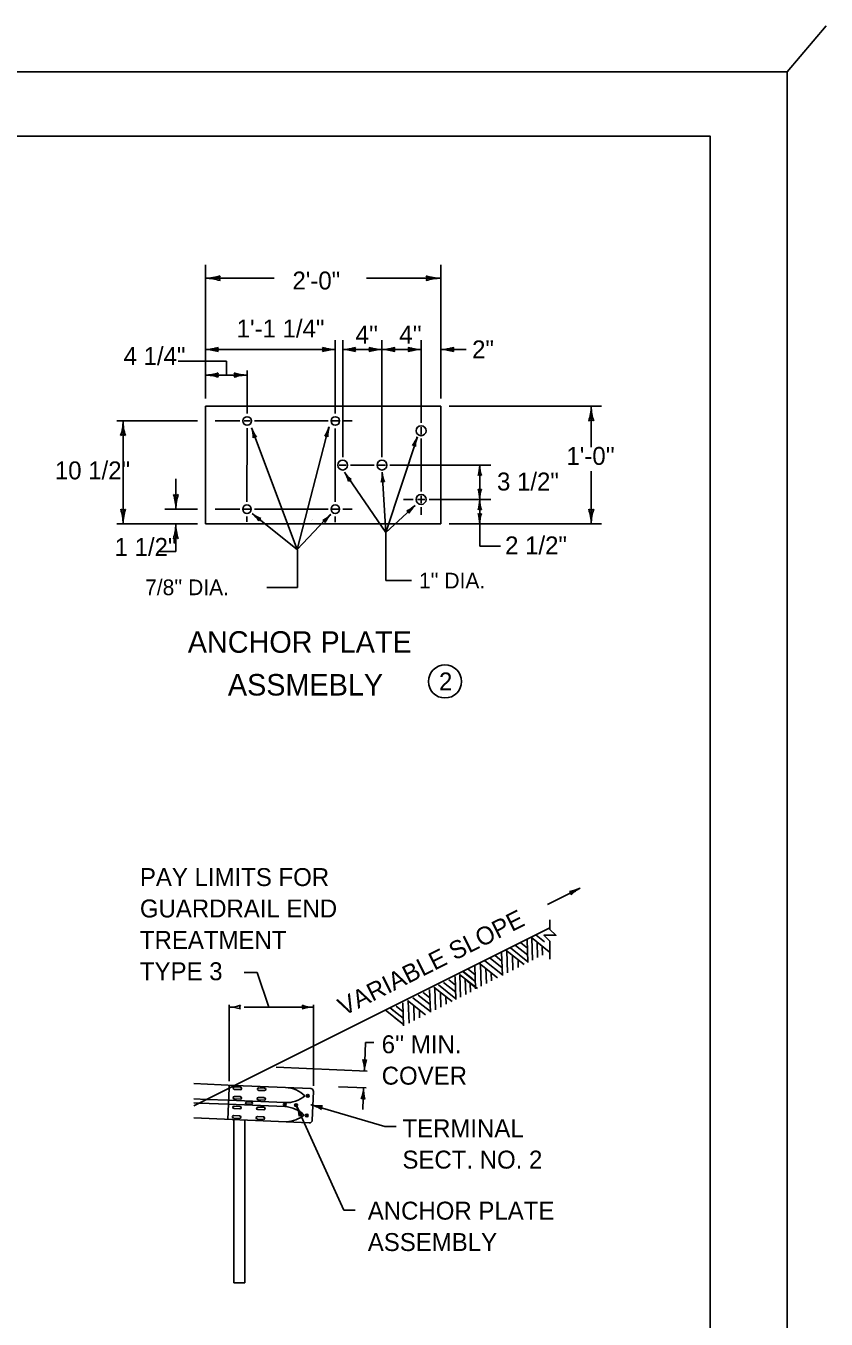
# Model space of a CAD drawing. Extents: x 999 to 1185, y 999 to 1356.
# Drawn here: x 1027.87 to 1036.79, y 1008.31 to 1022.73 of the extents above; entities that cross this region are included whole.
import ezdxf

# ---------------------------------------------------------------- set-up
doc = ezdxf.new("R2010")
doc.units = 0
for name, color, linetype in [('Level 1', 7, 'Continuous'), ('Level 10', 7, 'Continuous'), ('Level 11', 7, 'Continuous'), ('Level 14', 7, 'Continuous'), ('Level 2', 7, 'Continuous')]:
    doc.layers.add(name, color=color, linetype=linetype)

msp = doc.modelspace()

# ---------------------------------------------------------------- linework, layer by layer
at = {"layer": 'Level 1'}
for p, q in [((1029.871, 1019.918), (1030.639, 1019.918)), ((1031.669, 1019.918), (1032.496, 1019.918)), ((1031.402, 1019.123), (1032.277, 1019.123)), ((1031.883, 1017.082), (1032.209, 1017.385)), ((1034.051, 1013.118), (1033.685, 1012.935)), ((1033.713, 1012.675), (1029.743, 1010.69)), ((1033.463, 1012.448), (1033.388, 1012.508)), ((1033.468, 1012.289), (1033.459, 1012.545)), ((1033.706, 1012.409), (1033.506, 1012.568)), ((1033.52, 1012.315), (1033.511, 1012.562)), ((1033.651, 1012.519), (1033.558, 1012.594)), ((1033.576, 1012.343), (1033.57, 1012.517)), ((1033.18, 1012.231), (1033.048, 1012.337)), ((1033.176, 1012.305), (1033.103, 1012.365)), ((1033.183, 1012.145), (1033.174, 1012.401)), ((1033.424, 1012.267), (1033.223, 1012.425)), ((1033.24, 1012.174), (1033.232, 1012.417)), ((1033.468, 1012.297), (1033.274, 1012.451)), ((1033.299, 1012.204), (1033.294, 1012.369)), ((1033.466, 1012.37), (1033.33, 1012.479)), ((1033.631, 1012.371), (1033.627, 1012.471)), ((1032.878, 1012.152), (1032.802, 1012.213)), ((1032.883, 1011.994), (1032.874, 1012.249)), ((1033.129, 1012.118), (1032.928, 1012.276)), ((1032.945, 1012.025), (1032.937, 1012.269)), ((1033.183, 1012.152), (1032.988, 1012.307)), ((1033.004, 1012.055), (1032.999, 1012.221)), ((1033.36, 1012.234), (1033.357, 1012.32)), ((1030.305, 1012.178), (1030.448, 1012.178)), ((1030.448, 1012.178), (1030.578, 1011.791)), ((1032.663, 1011.959), (1032.527, 1012.067)), ((1032.66, 1012.036), (1032.585, 1012.097)), ((1032.665, 1011.877), (1032.657, 1012.133)), ((1032.904, 1011.997), (1032.703, 1012.156)), ((1032.717, 1011.903), (1032.708, 1012.151)), ((1032.88, 1012.078), (1032.745, 1012.184)), ((1032.848, 1012.108), (1032.755, 1012.182)), ((1032.774, 1011.932), (1032.767, 1012.105)), ((1032.882, 1012.01), (1032.787, 1012.084)), ((1032.828, 1011.959), (1032.824, 1012.06)), ((1033.063, 1012.084), (1033.059, 1012.172)), ((1032.377, 1011.82), (1032.245, 1011.925)), ((1032.374, 1011.894), (1032.3, 1011.953)), ((1032.38, 1011.734), (1032.372, 1011.989)), ((1032.622, 1011.855), (1032.42, 1012.014)), ((1032.437, 1011.762), (1032.43, 1012.005)), ((1032.665, 1011.885), (1032.471, 1012.039)), ((1032.497, 1011.792), (1032.491, 1011.958)), ((1032.557, 1011.823), (1032.554, 1011.908)), ((1030.136, 1010.967), (1030.136, 1011.818)), ((1030.136, 1011.217), (1030.136, 1011.809)), ((1030.302, 1011.791), (1031.019, 1011.791)), ((1031.076, 1010.914), (1031.076, 1011.815)), ((1032.024, 1011.709), (1031.931, 1011.784)), ((1032.077, 1011.667), (1031.942, 1011.773)), ((1032.075, 1011.74), (1031.999, 1011.801)), ((1032.08, 1011.582), (1032.072, 1011.838)), ((1032.326, 1011.706), (1032.125, 1011.865)), ((1032.142, 1011.614), (1032.134, 1011.858)), ((1032.38, 1011.741), (1032.185, 1011.895)), ((1032.201, 1011.643), (1032.196, 1011.809)), ((1032.26, 1011.673), (1032.257, 1011.761)), ((1032.079, 1011.599), (1031.879, 1011.758)), ((1032.079, 1011.598), (1031.984, 1011.673)), ((1031.644, 1011.08), (1031.657, 1011.397)), ((1031.657, 1011.397), (1031.751, 1011.397)), ((1030.662, 1011.121), (1031.675, 1011.078)), ((1030.2, 1010.919), (1029.743, 1010.938)), ((1030.136, 1010.921), (1030.135, 1010.886)), ((1030.197, 1010.902), (1030.262, 1010.899)), ((1031.355, 1010.904), (1031.663, 1010.891)), ((1029.743, 1010.769), (1029.888, 1010.763)), ((1030.135, 1010.886), (1030.12, 1010.54)), ((1030.129, 1010.753), (1030.758, 1010.727)), ((1030.195, 1010.873), (1030.261, 1010.871)), ((1030.195, 1010.767), (1030.261, 1010.764)), ((1030.197, 1010.795), (1030.262, 1010.793)), ((1030.461, 1010.756), (1030.526, 1010.753)), ((1030.462, 1010.784), (1030.527, 1010.782)), ((1030.465, 1010.862), (1030.531, 1010.86)), ((1030.466, 1010.891), (1030.532, 1010.888)), ((1031.076, 1010.851), (1031.063, 1010.531)), ((1031.626, 1010.648), (1031.636, 1010.892)), ((1029.743, 1010.724), (1029.805, 1010.721)), ((1030.127, 1010.708), (1030.756, 1010.682)), ((1030.191, 1010.66), (1030.256, 1010.657)), ((1030.192, 1010.688), (1030.257, 1010.685)), ((1030.331, 1010.71), (1030.386, 1010.708)), ((1030.332, 1010.734), (1030.387, 1010.731)), ((1030.456, 1010.649), (1030.522, 1010.646)), ((1030.457, 1010.677), (1030.523, 1010.674)), ((1029.743, 1010.556), (1031.029, 1010.502)), ((1030.187, 1010.553), (1030.252, 1010.551)), ((1030.187, 1010.537), (1030.187, 1008.717)), ((1030.188, 1010.582), (1030.253, 1010.579)), ((1030.312, 1010.532), (1030.312, 1008.717)), ((1030.452, 1010.542), (1030.517, 1010.54)), ((1030.453, 1010.571), (1030.518, 1010.568)), ((1031.998, 1010.461), (1031.873, 1010.461)), ((1031.54, 1009.528), (1031.415, 1009.528)), ((1030.187, 1008.717), (1030.312, 1008.717))]:
    msp.add_line(p, q, dxfattribs=at)
msp.add_lwpolyline([(1033.713, 1012.327), (1033.713, 1012.525), (1033.646, 1012.592), (1033.78, 1012.592), (1033.713, 1012.658), (1033.713, 1012.764)], dxfattribs=at)
for centre, radius in [((1032.543, 1015.422), 0.184), ((1031.012, 1010.803), 0.0156), ((1031.012, 1010.803), 0.00778), ((1030.757, 1010.704), 0.0156), ((1030.757, 1010.704), 0.00778), ((1030.882, 1010.699), 0.0156), ((1030.882, 1010.699), 0.00778), ((1031.002, 1010.584), 0.0156), ((1031.002, 1010.584), 0.00778)]:
    msp.add_circle(centre, radius, dxfattribs=at)
for centre, radius, start, end in [((1031.779, 1017.501), 0.77, 201.1423, 201.1545), ((1033.876, 1013.468), 0.391, 277.907, 296.5537), ((1033.918, 1013.052), 0.0313, 345.3344, 67.4511), ((1034.226, 1012.768), 0.391, 116.5598, 135.2286), ((1034.226, 1012.768), 0.391, 116.5476, 116.5598), ((1030.136, 1012.182), 0.391, 270, 288.6688), ((1030.136, 1011.4), 0.391, 71.3472, 89.9939), ((1030.136, 1012.182), 0.391, 269.9878, 270), ((1030.285, 1011.791), 0.0313, 138.7746, 220.8913), ((1030.927, 1011.791), 0.0313, 318.7746, 40.8913), ((1031.076, 1012.182), 0.391, 251.3472, 269.9939), ((1031.076, 1011.4), 0.391, 90, 108.6688), ((1031.076, 1011.4), 0.391, 89.9878, 90), ((1031.65, 1011.228), 0.0313, 226.3791, 308.4958), ((1031.253, 1011.096), 0.391, 357.6045, 16.2733), ((1032.034, 1011.063), 0.391, 158.9517, 177.5984), ((1031.253, 1011.096), 0.391, 357.5923, 357.6045), ((1030.196, 1010.888), 0.0142, 87.6142, 267.6142), ((1030.261, 1010.885), 0.0142, 267.6142, 87.6142), ((1030.752, 1010.569), 0.326, 45.4373, 87.6142), ((1030.196, 1010.781), 0.0142, 87.6142, 267.6142), ((1030.261, 1010.778), 0.0142, 267.6142, 87.6142), ((1030.461, 1010.77), 0.0142, 87.6142, 267.6142), ((1030.466, 1010.877), 0.0142, 87.6142, 267.6142), ((1030.527, 1010.767), 0.0142, 267.6142, 87.6142), ((1030.531, 1010.874), 0.0142, 267.6142, 87.6142), ((1030.772, 1011.052), 0.326, 267.6142, 309.7365), ((1031.045, 1010.852), 0.0312, 357.6142, 87.6142), ((1031.245, 1010.909), 0.391, 338.9517, 357.5984), ((1031.63, 1010.744), 0.0313, 46.3791, 128.4958), ((1032.026, 1010.876), 0.391, 177.6045, 196.2733), ((1032.026, 1010.876), 0.391, 177.5923, 177.6045), ((1030.192, 1010.674), 0.0142, 87.6142, 267.6142), ((1030.257, 1010.671), 0.0142, 267.6142, 87.6142), ((1030.332, 1010.722), 0.0117, 87.6142, 267.6142), ((1030.386, 1010.72), 0.0117, 267.6142, 87.6142), ((1030.457, 1010.663), 0.0142, 87.6142, 267.6142), ((1030.522, 1010.66), 0.0142, 267.6142, 87.6142), ((1030.743, 1010.356), 0.326, 45.4566, 87.6139), ((1031.237, 1010.864), 0.391, 204.9567, 223.6255), ((1030.528, 1010.534), 0.391, 6.3039, 24.9506), ((1031.237, 1010.864), 0.391, 204.9445, 204.9567), ((1031.146, 1011.081), 0.391, 255.6766, 274.3454), ((1030.952, 1010.323), 0.391, 57.0238, 75.6705), ((1031.146, 1011.081), 0.391, 255.6644, 255.6766), ((1031.193, 1010.665), 0.0313, 124.4512, 206.5679), ((1030.187, 1010.568), 0.0142, 87.6142, 267.6142), ((1030.252, 1010.565), 0.0142, 267.6142, 87.6142), ((1030.452, 1010.556), 0.0142, 87.6142, 267.6142), ((1030.518, 1010.554), 0.0142, 267.6142, 87.6142), ((1030.763, 1010.839), 0.326, 271.8178, 309.7386), ((1030.945, 1010.564), 0.0313, 73.7313, 155.848), ((1031.032, 1010.532), 0.0312, 264.5305, 357.6142)]:
    msp.add_arc(centre, radius, start, end, dxfattribs=at)
at = {"layer": 'Level 10'}
for p, q in [((1036.36, 1022.22), (1036.36, 1000)), ((1035.5, 1021.5), (1007, 1021.5)), ((1035.5, 1021.5), (1035.5, 1000.5))]:
    msp.add_line(p, q, dxfattribs=at)
at = {"layer": 'Level 11'}
msp.add_lwpolyline([(1007, 1021.5), (1035.5, 1021.5), (1035.5, 1000.5), (1007, 1000.5)], close=True, dxfattribs=at)
at = {"layer": 'Level 14'}
for p, q in [((1036.36, 1022.22), (1036.793, 1022.731)), ((1000, 1022.22), (1036.36, 1022.22))]:
    msp.add_line(p, q, dxfattribs=at)
at = {"layer": 'Level 2'}
for p, q in [((1029.871, 1018.577), (1029.871, 1020.068)), ((1032.496, 1018.577), (1032.496, 1020.068)), ((1031.32, 1019.123), (1029.871, 1019.123)), ((1031.32, 1018.408), (1031.32, 1019.228)), ((1031.402, 1017.922), (1031.402, 1019.228)), ((1031.84, 1017.922), (1031.84, 1019.228)), ((1032.277, 1018.305), (1032.277, 1019.228)), ((1032.496, 1019.123), (1032.778, 1019.123)), ((1030.108, 1018.993), (1029.569, 1018.994)), ((1030.108, 1018.838), (1030.108, 1018.993)), ((1030.336, 1018.838), (1029.871, 1018.838)), ((1030.336, 1018.408), (1030.336, 1018.89)), ((1029.871, 1018.491), (1032.496, 1018.49)), ((1029.871, 1017.178), (1029.871, 1018.491)), ((1032.496, 1017.178), (1032.496, 1018.49)), ((1032.589, 1018.49), (1034.289, 1018.49)), ((1034.173, 1018.49), (1034.173, 1018.035)), ((1029.782, 1018.326), (1028.882, 1018.327)), ((1028.954, 1018.328), (1028.954, 1017.178)), ((1029.979, 1018.326), (1030.255, 1018.326)), ((1030.302, 1018.326), (1030.37, 1018.326)), ((1030.896, 1016.893), (1030.385, 1018.25)), ((1030.417, 1018.326), (1031.239, 1018.326)), ((1031.248, 1018.26), (1030.896, 1016.893)), ((1031.286, 1018.326), (1031.354, 1018.326)), ((1031.402, 1018.326), (1031.507, 1018.326)), ((1032.277, 1018.258), (1032.277, 1018.176)), ((1030.335, 1017.423), (1030.336, 1018.245)), ((1031.32, 1017.423), (1031.32, 1018.244)), ((1032.235, 1018.15), (1031.883, 1017.082)), ((1032.277, 1018.129), (1032.277, 1017.539)), ((1031.363, 1017.834), (1031.441, 1017.834)), ((1031.49, 1017.834), (1031.752, 1017.834)), ((1031.798, 1017.834), (1031.881, 1017.834)), ((1031.927, 1017.834), (1033.053, 1017.834)), ((1032.93, 1017.834), (1032.93, 1016.931)), ((1029.542, 1017.342), (1029.542, 1017.68)), ((1031.421, 1017.757), (1031.883, 1017.082)), ((1031.844, 1017.755), (1031.883, 1017.082)), ((1034.173, 1017.767), (1034.173, 1017.178)), ((1032.08, 1017.451), (1032.189, 1017.451)), ((1032.236, 1017.451), (1032.318, 1017.451)), ((1032.277, 1017.492), (1032.277, 1017.41)), ((1032.365, 1017.451), (1033.053, 1017.451)), ((1029.782, 1017.342), (1029.419, 1017.342)), ((1029.979, 1017.342), (1030.255, 1017.342)), ((1030.301, 1017.342), (1030.369, 1017.342)), ((1030.335, 1017.2), (1030.335, 1017.262)), ((1030.898, 1016.889), (1030.392, 1017.296)), ((1030.417, 1017.342), (1031.239, 1017.342)), ((1031.268, 1017.286), (1030.896, 1016.893)), ((1031.286, 1017.342), (1031.354, 1017.342)), ((1031.32, 1017.199), (1031.32, 1017.261)), ((1031.402, 1017.342), (1031.507, 1017.342)), ((1032.277, 1017.364), (1032.277, 1017.281)), ((1029.782, 1017.178), (1028.882, 1017.178)), ((1029.542, 1017.176), (1029.542, 1016.871)), ((1029.871, 1017.178), (1032.496, 1017.178)), ((1032.589, 1017.178), (1034.289, 1017.178)), ((1031.883, 1017.082), (1031.883, 1016.546)), ((1029.542, 1016.871), (1029.365, 1016.871)), ((1030.898, 1016.889), (1030.898, 1016.471)), ((1032.93, 1016.931), (1033.162, 1016.931)), ((1031.883, 1016.546), (1032.17, 1016.546)), ((1030.555, 1016.471), (1030.898, 1016.471)), ((1031.046, 1010.884), (1030.2, 1010.919)), ((1029.888, 1010.763), (1030.129, 1010.753)), ((1030.127, 1010.708), (1029.805, 1010.721)), ((1030.882, 1010.699), (1031.415, 1009.528)), ((1031.873, 1010.461), (1031.049, 1010.702))]:
    msp.add_line(p, q, dxfattribs=at)
for centre, radius in [((1030.336, 1018.326), 0.0478), ((1031.32, 1018.326), 0.0478), ((1032.277, 1018.217), 0.0549), ((1031.402, 1017.834), 0.0549), ((1031.84, 1017.834), 0.0549), ((1030.335, 1017.342), 0.0478), ((1031.32, 1017.342), 0.0478), ((1032.277, 1017.451), 0.0549)]:
    msp.add_circle(centre, radius, dxfattribs=at)
for centre, radius, start, end in [((1029.871, 1020.431), 0.513, 270, 288.6688), ((1029.871, 1019.405), 0.513, 71.3472, 89.9939), ((1029.871, 1020.431), 0.513, 269.9878, 270), ((1030.066, 1019.918), 0.041, 138.7746, 220.8913), ((1032.301, 1019.918), 0.041, 318.7746, 40.8913), ((1032.496, 1020.431), 0.513, 251.3472, 269.9939), ((1032.496, 1019.405), 0.513, 90, 108.6688), ((1032.496, 1019.405), 0.513, 89.9878, 90), ((1029.871, 1019.572), 0.449, 270, 288.6688), ((1029.871, 1018.674), 0.449, 71.3472, 89.9939), ((1029.871, 1019.572), 0.449, 269.9878, 270), ((1030.042, 1019.123), 0.0359, 138.7746, 220.8913), ((1031.149, 1019.123), 0.0359, 318.7746, 40.8913), ((1031.32, 1018.674), 0.449, 90, 108.6688), ((1031.32, 1019.572), 0.449, 251.3472, 269.9939), ((1031.32, 1018.674), 0.449, 89.9878, 90), ((1031.402, 1019.572), 0.449, 270, 288.6688), ((1031.402, 1018.674), 0.449, 71.3472, 89.9939), ((1031.402, 1019.572), 0.449, 269.9878, 270), ((1031.573, 1019.123), 0.0359, 138.7746, 220.8913), ((1031.669, 1019.123), 0.0359, 318.7746, 40.8913), ((1031.84, 1019.572), 0.449, 251.3472, 269.9939), ((1031.84, 1018.674), 0.449, 90, 108.6688), ((1031.84, 1019.572), 0.449, 270, 288.6688), ((1031.84, 1018.674), 0.449, 89.9878, 90), ((1031.84, 1018.674), 0.449, 71.3472, 89.9939), ((1031.84, 1019.572), 0.449, 269.9878, 270), ((1032.01, 1019.123), 0.0359, 138.7746, 220.8913), ((1032.106, 1019.123), 0.0359, 318.7746, 40.8913), ((1032.277, 1018.674), 0.449, 90, 108.6688), ((1032.277, 1019.572), 0.449, 251.3472, 269.9939), ((1032.277, 1018.674), 0.449, 89.9878, 90), ((1032.496, 1019.572), 0.449, 270, 288.6688), ((1032.496, 1018.674), 0.449, 71.3472, 89.9939), ((1032.496, 1019.572), 0.449, 269.9878, 270), ((1032.667, 1019.123), 0.0359, 138.7746, 220.8913), ((1029.871, 1019.287), 0.449, 270, 288.6688), ((1029.871, 1018.389), 0.449, 71.3472, 89.9939), ((1029.871, 1019.287), 0.449, 269.9878, 270), ((1030.042, 1018.838), 0.0359, 138.7746, 220.8913), ((1030.336, 1019.287), 0.449, 251.3472, 269.9939), ((1030.165, 1018.838), 0.0359, 318.7746, 40.8913), ((1030.336, 1018.389), 0.449, 90, 108.6688), ((1030.336, 1018.389), 0.449, 89.9878, 90), ((1033.66, 1018.49), 0.513, 341.3312, 0), ((1034.687, 1018.49), 0.513, 180.0061, 198.6528), ((1033.66, 1018.49), 0.513, 0, 0.0122), ((1028.44, 1018.327), 0.513, 341.3312, 0), ((1029.466, 1018.327), 0.513, 180.0061, 198.6528), ((1028.44, 1018.327), 0.513, 0, 0.0122), ((1030.921, 1018.353), 0.342, 325.2841, 343.9309), ((1031.579, 1018.164), 0.342, 163.937, 182.6058), ((1031.579, 1018.164), 0.342, 163.9248, 163.937), ((1034.173, 1018.295), 0.041, 49.1087, 131.2254), ((1028.953, 1018.132), 0.041, 49.1087, 131.2254), ((1030.711, 1018.358), 0.342, 198.7519, 217.4207), ((1030.063, 1018.138), 0.342, 0.099, 18.7458), ((1030.711, 1018.358), 0.342, 198.7397, 198.7519), ((1030.429, 1018.125), 0.0274, 67.5265, 149.6432), ((1031.214, 1018.133), 0.0274, 32.7116, 114.8283), ((1031.914, 1018.269), 0.342, 321.0224, 339.6691), ((1032.555, 1018.031), 0.342, 159.6753, 178.344), ((1032.555, 1018.031), 0.342, 159.663, 159.6753), ((1032.189, 1018.028), 0.0274, 28.4499, 110.5665), ((1032.571, 1017.834), 0.359, 341.3472, 359.9939), ((1033.289, 1017.834), 0.359, 180, 198.6688), ((1033.289, 1017.834), 0.359, 179.9878, 180), ((1031.712, 1017.938), 0.342, 212.3139, 230.9827), ((1031.134, 1017.573), 0.342, 13.661, 32.3078), ((1031.712, 1017.938), 0.342, 212.3016, 212.3139), ((1031.493, 1017.645), 0.0274, 81.0885, 163.2052), ((1031.502, 1017.736), 0.342, 344.6583, 3.3051), ((1032.185, 1017.775), 0.342, 183.3112, 201.98), ((1032.185, 1017.775), 0.342, 183.299, 183.3112), ((1032.93, 1017.698), 0.0287, 48.7746, 130.8913), ((1031.851, 1017.626), 0.0274, 52.0858, 134.2025), ((1032.93, 1017.588), 0.0287, 228.7746, 310.8913), ((1032.571, 1017.451), 0.359, 0, 18.6688), ((1033.289, 1017.451), 0.359, 161.3472, 179.9939), ((1029.542, 1017.537), 0.041, 229.1087, 311.2254), ((1029.029, 1017.342), 0.513, 0.0061, 18.6528), ((1030.055, 1017.342), 0.513, 161.3312, 180), ((1031.977, 1017.636), 0.342, 294.1808, 312.8276), ((1032.442, 1017.134), 0.342, 132.8337, 151.5025), ((1032.442, 1017.134), 0.342, 132.8215, 132.8337), ((1032.571, 1017.451), 0.359, 341.3472, 359.9939), ((1033.289, 1017.451), 0.359, 180, 198.6688), ((1033.289, 1017.451), 0.359, 179.9878, 180), ((1032.571, 1017.451), 0.359, 359.9878, 0), ((1028.954, 1017.374), 0.041, 229.1087, 311.2254), ((1028.441, 1017.178), 0.513, 0.0061, 18.6528), ((1029.467, 1017.178), 0.513, 161.3312, 180), ((1030.055, 1017.342), 0.513, 180, 180.0122), ((1030.606, 1017.562), 0.342, 231.6794, 250.3482), ((1030.182, 1017.025), 0.342, 33.0266, 51.6733), ((1030.606, 1017.562), 0.342, 231.6672, 231.6794), ((1030.496, 1017.213), 0.0274, 100.454, 182.5707), ((1031.027, 1017.524), 0.342, 296.5656, 315.2123), ((1031.513, 1017.043), 0.342, 135.2184, 153.8872), ((1031.513, 1017.043), 0.342, 135.2062, 135.2184), ((1032.114, 1017.296), 0.0274, 1.6083, 83.725), ((1032.93, 1017.315), 0.0287, 48.7746, 130.8913), ((1032.93, 1017.314), 0.0287, 228.7746, 310.8913), ((1032.571, 1017.178), 0.359, 0, 18.6688), ((1033.289, 1017.178), 0.359, 161.3472, 179.9939), ((1033.66, 1017.178), 0.513, 0.0061, 18.6528), ((1034.173, 1017.373), 0.041, 229.1087, 311.2254), ((1034.687, 1017.178), 0.513, 161.3312, 180), ((1029.467, 1017.178), 0.513, 180, 180.0122), ((1029.028, 1017.178), 0.513, 341.3312, 0), ((1030.054, 1017.178), 0.513, 180.0061, 198.6528), ((1029.028, 1017.178), 0.513, 0, 0.0122), ((1031.178, 1017.191), 0.0274, 3.993, 86.1097), ((1032.571, 1017.178), 0.359, 359.9878, 0), ((1034.687, 1017.178), 0.513, 180, 180.0122), ((1029.541, 1016.983), 0.041, 49.1087, 131.2254)]:
    msp.add_arc(centre, radius, start, end, dxfattribs=at)

# ---------------------------------------------------------------- texts
at = {"layer": 'Level 1'}
for s, height, p in [('2\'-0"', 0.2, (1030.842, 1019.792)), ('1\'-1 1/4"', 0.2, (1030.22, 1019.257)), ("4''", 0.2, (1031.546, 1019.189)), ("4''", 0.2, (1032.033, 1019.189)), ('4 1/4"', 0.2, (1028.959, 1018.95)), ('2"', 0.2, (1032.845, 1019.024)), ("1'-0''", 0.2, (1033.897, 1017.837)), ('10 1/2"', 0.2, (1028.193, 1017.675)), ('3 1/2"', 0.2, (1033.123, 1017.551)), ('1 1/2"', 0.2, (1028.859, 1016.822)), ('2 1/2"', 0.2, (1033.213, 1016.839)), ("7/8'' DIA.", 0.175, (1029.199, 1016.384)), ("1'' DIA.", 0.175, (1032.252, 1016.459)), ('ANCHOR PLATE', 0.24, (1029.675, 1015.742)), ('ASSMEBLY', 0.24, (1030.122, 1015.265)), ('2', 0.2, (1032.476, 1015.322)), ('PAY LIMITS FOR', 0.2, (1029.141, 1013.141)), ('GUARDRAIL END', 0.2, (1029.141, 1012.791)), ('TREATMENT', 0.2, (1029.141, 1012.441)), ('TYPE 3', 0.2, (1029.141, 1012.091)), ("6'' MIN.", 0.2, (1031.837, 1011.277)), ('COVER', 0.2, (1031.837, 1010.927)), ('TERMINAL', 0.2, (1032.068, 1010.341)), ('SECT. NO. 2', 0.2, (1032.068, 1009.991)), ('ANCHOR PLATE', 0.2, (1031.682, 1009.422)), ('ASSEMBLY', 0.2, (1031.682, 1009.072))]:
    msp.add_text(s, height=height, dxfattribs=at).set_placement(p)
msp.add_text('VARIABLE SLOPE', height=0.2, rotation=26.5638, dxfattribs=at).set_placement((1031.414, 1011.69))

doc.saveas('drawing.dxf')
